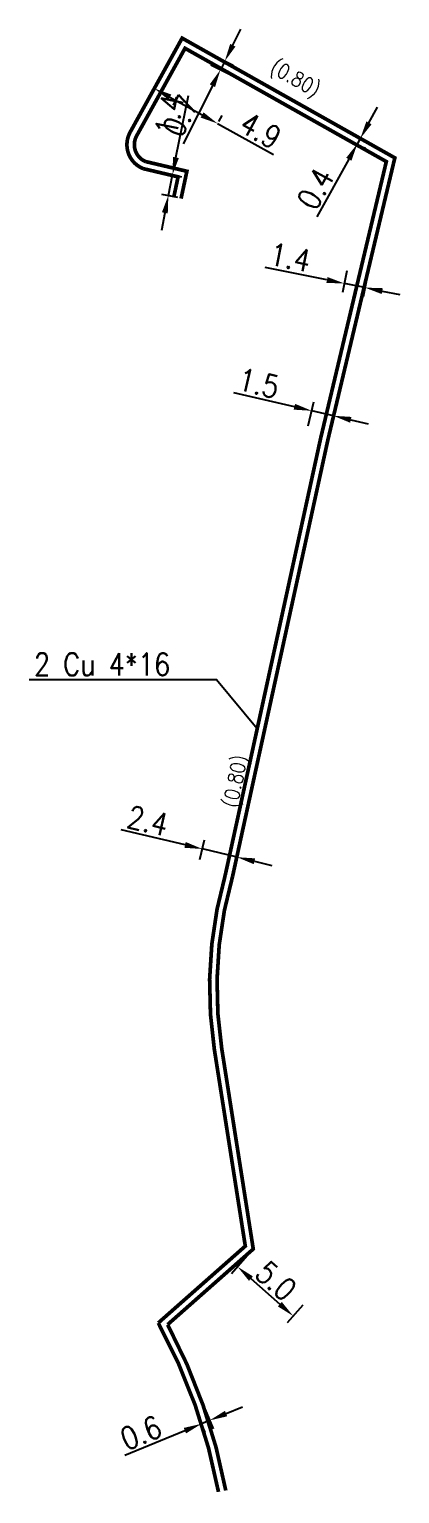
# Model space of a CAD drawing. Header units: millimetres. Extents: x 113996 to 114666, y 122000 to 122988.
# Drawn here: x 114545.9 to 114570.9, y 121999.8 to 122098.3 of the extents above; entities that cross this region are included whole.
import ezdxf

# ---------------------------------------------------------------- set-up
doc = ezdxf.new("R2010")
doc.units = ezdxf.units.MM
doc.header["$PDMODE"] = 34
doc.linetypes.add('E_ST_CU', pattern=[2000, 1000, 1000])
doc.layers.get('DEFPOINTS').update_dxf_attribs({"linetype": 'CONTINUOUS'})
doc.layers.add('E_100', color=3, linetype='CONTINUOUS')
doc.styles.get("Standard").update_dxf_attribs({"font": 'romans.shx', "width": 0.85})
doc.dimstyles.get("Standard").update_dxf_attribs({"dimtxt": 1.5, "dimasz": 1.2, "dimexe": 0.625, "dimexo": 0.625, "dimgap": 0.25, "dimtad": 1, "dimdec": 1, "dimzin": 0, "dimdsep": 46, "dimtxsty": 'Standard', "dimcen": -0.5, "dimadec": 0, "dimazin": 0, "dimtfac": 1, "dimtdec": 1, "dimtmove": 0, "dimatfit": 3, "dimfxl": 1, "dimtolj": 1, "dimtzin": 0, "dimarcsym": 0})

# ---------------------------------------------------------------- blocks, each defined once
blk = doc.blocks.new('*D4')
at = {"layer": 'DEFPOINTS', "color": 0, "linetype": 'Continuous'}
for p in [(114554.487, 122088.684), (114554.212, 122087.311), (114555.279, 122087.097)]:
    blk.add_point(p, dxfattribs=at)
at = {"layer": 'E_100', "color": 0, "linetype": 'Continuous', "lineweight": -2}
for p, q in [((114555.79, 122089.646), (114556.625, 122093.813)), ((114555.099, 122088.561), (114556.167, 122088.347)), ((114555.279, 122087.097), (114555.554, 122088.47)), ((114554.824, 122087.188), (114555.892, 122086.974)), ((114555.044, 122085.92), (114554.808, 122084.744))]:
    blk.add_line(p, q, dxfattribs=at)
at = {"layer": 'E_100', "color": 0, "linetype": 'Continuous'}
for points in [[(114555.594, 122089.686), (114555.986, 122089.607), (114555.554, 122088.47)], [(114554.847, 122085.96), (114555.24, 122085.881), (114555.279, 122087.097)]]:
    blk.add_solid(points, dxfattribs=at)
at = {"layer": 'E_100', "color": 0, "linetype": 'Continuous', "insert": (114555.345, 122092.515), "char_height": 1.5, "attachment_point": 5, "rotation": 78.66948}
blk.add_mtext('\\A1;1.4', dxfattribs=at)
blk = doc.blocks.new('*D5')
at = {"layer": 'DEFPOINTS', "color": 0, "linetype": 'Continuous'}
for p in [(114557.875, 122096.734), (114557.582, 122096.154), (114558.787, 122095.545)]:
    blk.add_point(p, dxfattribs=at)
at = {"layer": 'E_100', "color": 0, "linetype": 'Continuous', "lineweight": -2}
for p, q in [((114559.622, 122097.196), (114560.163, 122098.267)), ((114558.14, 122095.872), (114559.345, 122095.263)), ((114558.433, 122096.452), (114559.638, 122095.843)), ((114559.081, 122096.125), (114558.787, 122095.545)), ((114558.246, 122094.474), (114556.275, 122090.572))]:
    blk.add_line(p, q, dxfattribs=at)
at = {"layer": 'E_100', "color": 0, "linetype": 'Continuous'}
for points in [[(114559.443, 122097.286), (114559.8, 122097.106), (114559.081, 122096.125)], [(114558.068, 122094.564), (114558.425, 122094.383), (114558.787, 122095.545)]]:
    blk.add_solid(points, dxfattribs=at)
at = {"layer": 'E_100', "color": 0, "linetype": 'Continuous', "insert": (114556.098, 122092.438), "char_height": 1.5, "attachment_point": 5, "rotation": 63.19467}
blk.add_mtext('\\A1;0.7', dxfattribs=at)
blk = doc.blocks.new('*D6')
at = {"layer": 'DEFPOINTS', "color": 0, "linetype": 'Continuous'}
for p in [(114568.124, 122090.974), (114567.931, 122090.624), (114568.016, 122090.577)]:
    blk.add_point(p, dxfattribs=at)
at = {"layer": 'E_100', "color": 0, "linetype": 'Continuous', "lineweight": -2}
for p, q in [((114568.792, 122091.976), (114569.374, 122093.026)), ((114568.21, 122090.927), (114568.016, 122090.577)), ((114568.477, 122090.321), (114568.563, 122090.274)), ((114568.671, 122090.671), (114568.757, 122090.624)), ((114567.435, 122089.527), (114565.286, 122085.651))]:
    blk.add_line(p, q, dxfattribs=at)
at = {"layer": 'E_100', "color": 0, "linetype": 'Continuous'}
for points in [[(114568.617, 122092.073), (114568.967, 122091.879), (114568.21, 122090.927)], [(114567.26, 122089.624), (114567.61, 122089.43), (114568.016, 122090.577)]]:
    blk.add_solid(points, dxfattribs=at)
at = {"layer": 'E_100', "color": 0, "linetype": 'Continuous', "insert": (114565.195, 122087.549), "char_height": 1.5, "attachment_point": 5, "rotation": 61.00202}
blk.add_mtext('\\A1;0.4', dxfattribs=at)
blk = doc.blocks.new('*D7')
at = {"layer": 'DEFPOINTS', "color": 0, "linetype": 'Continuous'}
for p in [(114557.573, 122043.141), (114557.264, 122041.831), (114559.6, 122041.28)]:
    blk.add_point(p, dxfattribs=at)
at = {"layer": 'E_100', "color": 0, "linetype": 'Continuous', "lineweight": -2}
for p, q in [((114556.405, 122043.416), (114552.091, 122044.433)), ((114557.408, 122042.439), (114557.717, 122043.749)), ((114559.909, 122042.59), (114557.573, 122043.141)), ((114559.744, 122041.889), (114560.053, 122043.199)), ((114561.077, 122042.315), (114562.245, 122042.04))]:
    blk.add_line(p, q, dxfattribs=at)
at = {"layer": 'E_100', "color": 0, "linetype": 'Continuous'}
for points in [[(114556.451, 122043.611), (114556.359, 122043.222), (114557.573, 122043.141)], [(114561.123, 122042.51), (114561.031, 122042.12), (114559.909, 122042.59)]]:
    blk.add_solid(points, dxfattribs=at)
at = {"layer": 'E_100', "color": 0, "linetype": 'Continuous', "insert": (114553.894, 122045.036), "char_height": 1.5, "attachment_point": 5, "rotation": 346.73618}
blk.add_mtext('\\A1;2.4', dxfattribs=at)
blk = doc.blocks.new('*D8')
at = {"layer": 'DEFPOINTS', "color": 0, "linetype": 'Continuous'}
for p in [(114564.938, 122072.612), (114564.565, 122070.999), (114566.026, 122070.661)]:
    blk.add_point(p, dxfattribs=at)
at = {"layer": 'E_100', "color": 0, "linetype": 'Continuous', "lineweight": -2}
for p, q in [((114563.768, 122072.882), (114559.687, 122073.825)), ((114564.706, 122071.608), (114565.078, 122073.22)), ((114566.399, 122072.274), (114564.938, 122072.612)), ((114566.167, 122071.27), (114566.54, 122072.883)), ((114567.568, 122072.003), (114568.737, 122071.733))]:
    blk.add_line(p, q, dxfattribs=at)
at = {"layer": 'E_100', "color": 0, "linetype": 'Continuous'}
for points in [[(114563.814, 122073.077), (114563.723, 122072.687), (114564.938, 122072.612)], [(114567.613, 122072.198), (114567.523, 122071.809), (114566.399, 122072.274)]]:
    blk.add_solid(points, dxfattribs=at)
at = {"layer": 'E_100', "color": 0, "linetype": 'Continuous', "insert": (114561.368, 122074.463), "char_height": 1.5, "attachment_point": 5, "rotation": 346.98502}
blk.add_mtext('\\A1;1.5', dxfattribs=at)
blk = doc.blocks.new('*D9')
at = {"layer": 'DEFPOINTS', "color": 0, "linetype": 'Continuous'}
for p in [(114567.433, 122082.625), (114568.806, 122082.349), (114567.141, 122081.172)]:
    blk.add_point(p, dxfattribs=at)
at = {"layer": 'E_100', "color": 0, "linetype": 'Continuous', "lineweight": -2}
for p, q in [((114565.964, 122081.408), (114561.798, 122082.247)), ((114567.31, 122082.013), (114567.017, 122080.559)), ((114568.513, 122080.895), (114567.141, 122081.172)), ((114568.682, 122081.736), (114568.39, 122080.283)), ((114569.689, 122080.659), (114570.866, 122080.422))]:
    blk.add_line(p, q, dxfattribs=at)
at = {"layer": 'E_100', "color": 0, "linetype": 'Continuous'}
for points in [[(114566.004, 122081.604), (114565.925, 122081.212), (114567.141, 122081.172)], [(114569.729, 122080.855), (114569.65, 122080.463), (114568.513, 122080.895)]]:
    blk.add_solid(points, dxfattribs=at)
at = {"layer": 'E_100', "color": 0, "linetype": 'Continuous', "insert": (114563.49, 122082.926), "char_height": 1.5, "attachment_point": 5, "rotation": 348.62245}
blk.add_mtext('\\A1;1.4', dxfattribs=at)
blk = doc.blocks.new('*D10')
at = {"layer": 'DEFPOINTS', "color": 0, "linetype": 'Continuous'}
for p in [(114560.998, 122016.241), (114564.744, 122012.929), (114563.688, 122011.735)]:
    blk.add_point(p, dxfattribs=at)
at = {"layer": 'E_100', "color": 0, "linetype": 'Continuous', "lineweight": -2}
for p, q in [((114560.584, 122015.773), (114559.528, 122014.579)), ((114560.841, 122014.252), (114562.789, 122012.53)), ((114564.33, 122012.46), (114563.274, 122011.267))]:
    blk.add_line(p, q, dxfattribs=at)
at = {"layer": 'E_100', "color": 0, "linetype": 'Continuous'}
for points in [[(114560.974, 122014.402), (114560.709, 122014.102), (114559.942, 122015.047)], [(114562.921, 122012.68), (114562.656, 122012.38), (114563.688, 122011.735)]]:
    blk.add_solid(points, dxfattribs=at)
at = {"layer": 'E_100', "color": 0, "linetype": 'Continuous', "insert": (114562.531, 122014.093), "char_height": 1.5, "attachment_point": 5, "rotation": 318.50887}
blk.add_mtext('\\A1;5.0', dxfattribs=at)
blk = doc.blocks.new('*D11')
at = {"layer": 'DEFPOINTS', "color": 0, "linetype": 'Continuous'}
for p in [(114557.518, 122006.014), (114556.964, 122005.784), (114557.503, 122004.483)]:
    blk.add_point(p, dxfattribs=at)
at = {"layer": 'E_100', "color": 0, "linetype": 'Continuous', "lineweight": -2}
for p, q in [((114557.203, 122005.207), (114557.743, 122003.906)), ((114557.757, 122005.437), (114558.297, 122004.136)), ((114559.166, 122005.173), (114560.274, 122005.633)), ((114558.058, 122004.713), (114557.503, 122004.483)), ((114556.395, 122004.023), (114552.358, 122002.347))]:
    blk.add_line(p, q, dxfattribs=at)
at = {"layer": 'E_100', "color": 0, "linetype": 'Continuous'}
for points in [[(114559.089, 122005.358), (114559.243, 122004.989), (114558.058, 122004.713)], [(114556.318, 122004.208), (114556.472, 122003.839), (114557.503, 122004.483)]]:
    blk.add_solid(points, dxfattribs=at)
at = {"layer": 'E_100', "color": 0, "linetype": 'Continuous', "insert": (114553.439, 122003.879), "char_height": 1.5, "attachment_point": 5, "rotation": 22.54231}
blk.add_mtext('\\A1;0.6', dxfattribs=at)
blk = doc.blocks.new('*D12')
at = {"layer": 'DEFPOINTS', "color": 0, "linetype": 'Continuous'}
for p in [(114554.106, 122093.874), (114554.333, 122094.286), (114558.371, 122091.513)]:
    blk.add_point(p, dxfattribs=at)
at = {"layer": 'E_100', "color": 0, "linetype": 'Continuous', "lineweight": -2}
for p, q in [((114554.408, 122094.421), (114554.636, 122094.833)), ((114555.383, 122093.705), (114557.549, 122092.506)), ((114558.599, 122091.925), (114562.371, 122089.837)), ((114558.674, 122092.06), (114558.902, 122092.472))]:
    blk.add_line(p, q, dxfattribs=at)
at = {"layer": 'E_100', "color": 0, "linetype": 'Continuous'}
for points in [[(114555.48, 122093.88), (114555.286, 122093.53), (114554.333, 122094.286)], [(114557.646, 122092.681), (114557.452, 122092.331), (114558.599, 122091.925)]]:
    blk.add_solid(points, dxfattribs=at)
at = {"layer": 'E_100', "color": 0, "linetype": 'Continuous', "insert": (114561.494, 122091.465), "char_height": 1.5, "attachment_point": 5, "rotation": 331.03594}
blk.add_mtext('\\A1;4.9', dxfattribs=at)

msp = doc.modelspace()

# ---------------------------------------------------------------- linework, layer by layer
at = {"layer": 'E_100', "linetype": 'E_ST_CU', "const_width": 0.25, "flags": 128}
for points in [[(114555.646, 122086.988), (114555.935, 122088.343), (114553.593, 122088.894, -0.461546), (114552.723, 122091.377), (114556.207, 122097.671), (114570.534, 122089.62), (114566.026, 122070.661), (114559.6, 122041.28, 0.108762), (114558.871, 122029.741), (114560.998, 122016.241), (114555.23, 122011.158, -0.077125), (114559.147, 122000, -0.077125)], [(114556.135, 122086.884), (114556.527, 122088.718), (114553.744, 122089.372, -0.455009), (114553.158, 122091.129), (114556.401, 122096.989), (114569.961, 122089.369), (114565.539, 122070.772), (114559.115, 122041.403, 0.108619), (114558.377, 122029.664), (114560.462, 122016.435), (114554.601, 122011.27, -0.07974), (114558.655, 121999.909, -0.07974)]]:
    msp.add_lwpolyline(points, format="xyb", dxfattribs=at)
at = {"layer": 'E_100', "linetype": 'E_ST_CU', "flags": 128}
msp.add_lwpolyline([(114545.909, 122054.551), (114558.519, 122054.551), (114561.266, 122051.236)], dxfattribs=at)

# ---------------------------------------------------------------- texts
at = {"layer": 'E_100', "linetype": 'Continuous', "char_height": 1, "width": 2.9449, "attachment_point": 1}
for insert, rotation in [((114562.538, 122096.306), 330.45155), ((114558.923, 122046.059), 78.50097)]:
    msp.add_mtext('(0.80)', dxfattribs=dict(at, insert=insert, rotation=rotation))
at = {"layer": 'E_100', "linetype": 'Continuous', "insert": (114546.229, 122056.313), "char_height": 1.5, "width": 12.66763, "attachment_point": 1}
msp.add_mtext('2 Cu 4*16', dxfattribs=at)

# ---------------------------------------------------------------- dimensions: what is measured, and where the dimension line sits
at = {"layer": 'E_100', "linetype": 'Continuous'}
for base, p1, p2, angle, picture, middle in [((114558.7875, 122095.5447), (114557.8755, 122096.7338), (114557.5823, 122096.1536), 243.19467, '*D5', (114556.9901, 122091.9873)), ((114555.279, 122087.097), (114554.487, 122088.684), (114554.212, 122087.311), 258.66948, '*D4', (114556.325, 122092.318)), ((114568.016, 122090.577), (114568.124, 122090.974), (114567.931, 122090.624), 241.00202, '*D6', (114566.069, 122087.064)), ((114567.141, 122081.172), (114568.806, 122082.349), (114567.433, 122082.625), 168.62245, '*D9', (114563.293, 122081.946)), ((114564.938, 122072.612), (114566.026, 122070.661), (114564.565, 122070.999), 166.98502, '*D8', (114561.143, 122073.489)), ((114557.573, 122043.141), (114559.6, 122041.28), (114557.264, 122041.831), 166.73618, '*D7', (114553.664, 122044.062)), ((114563.688, 122011.735), (114560.998, 122016.241), (114564.744, 122012.929), 318.50887, '*D10', (114561.869, 122013.344)), ((114557.503, 122004.483), (114557.518, 122006.014), (114556.964, 122005.784), 202.54231, '*D11', (114553.822, 122002.955))]:
    dim = msp.add_linear_dim(base=base, p1=p1, p2=p2, angle=angle, dimstyle='Standard', override={"dimdec": 1}, dxfattribs=at)
    dim.commit()
    dim.dimension.update_dxf_attribs({"geometry": picture, "text_midpoint": middle, "dimtype": 161})
dim = msp.add_linear_dim(base=(114554.333, 122094.286), p1=(114558.371, 122091.513), p2=(114554.106, 122093.874), angle=151.03594, text='4.9', dimstyle='Standard', override={"dimdec": 1}, dxfattribs=at)
dim.commit()
dim.dimension.update_dxf_attribs({"geometry": '*D12', "text_midpoint": (114561.01, 122090.591), "dimtype": 161})

doc.saveas('drawing.dxf')
